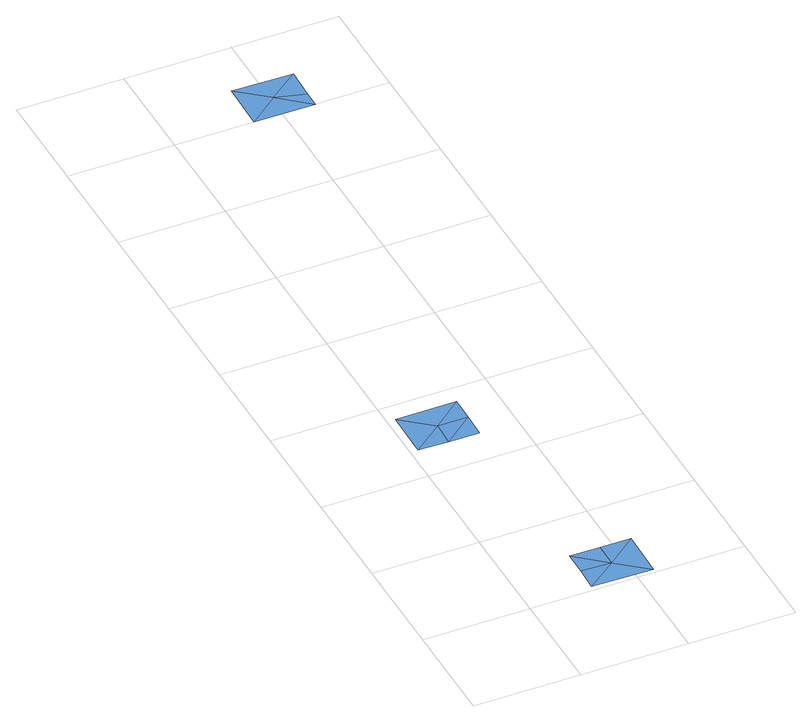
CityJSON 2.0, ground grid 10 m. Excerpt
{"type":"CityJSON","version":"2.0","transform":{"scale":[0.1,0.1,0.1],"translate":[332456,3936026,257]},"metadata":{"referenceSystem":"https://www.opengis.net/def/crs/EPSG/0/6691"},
"CityObjects":{
"waterbody1":{"type":"WaterBody","attributes":{"name":"1","class":"1140","function":"1","WaterBodyRiverFloodingRiskAttribute.description":"1","WaterBodyRiverFloodingRiskAttribute.rankOrg":"2","WaterBodyRiverFloodingRiskAttribute.adminType":"2","WaterBodyRiverFloodingRiskAttribute.scale":"L2"},"geometry":[{"type":"MultiSurface","lod":"1","boundaries":[[[0,1,2]],[[3,4,2]],[[3,2,5]],[[2,4,0]],[[2,6,5]],[[2,1,6]]]}]},
"waterbody2":{"type":"WaterBody","attributes":{"name":"1","class":"1140","function":"1","WaterBodyRiverFloodingRiskAttribute.description":"1","WaterBodyRiverFloodingRiskAttribute.rankOrg":"1","WaterBodyRiverFloodingRiskAttribute.adminType":"2","WaterBodyRiverFloodingRiskAttribute.scale":"L2"},"geometry":[{"type":"MultiSurface","lod":"1","boundaries":[[[7,8,9]],[[9,8,10]],[[11,9,10]],[[12,7,9]],[[11,12,9]],[[12,11,13]]]}]},
"waterbody3":{"type":"WaterBody","attributes":{"name":"1","class":"1140","function":"1","WaterBodyRiverFloodingRiskAttribute.description":"1","WaterBodyRiverFloodingRiskAttribute.rankOrg":"2","WaterBodyRiverFloodingRiskAttribute.adminType":"2","WaterBodyRiverFloodingRiskAttribute.scale":"L2"},"geometry":[{"type":"MultiSurface","lod":"1","boundaries":[[[14,15,16]],[[15,14,17]],[[14,18,19]],[[14,19,17]],[[16,18,14]]]}]}
},
"vertices":[
[60,27,2],[59,4,2],[88,26,2],[88,49,2],[60,50,2],[117,49,2],[116,3,2],
[64,281,2],[8,282,1],[36,259,1],[7,236,1],[35,235,1],[64,258,2],[64,235,1],
[101,720,4],[129,712,4],[130,742,4],[129,696,4],[73,743,4],[72,697,4]
]}
